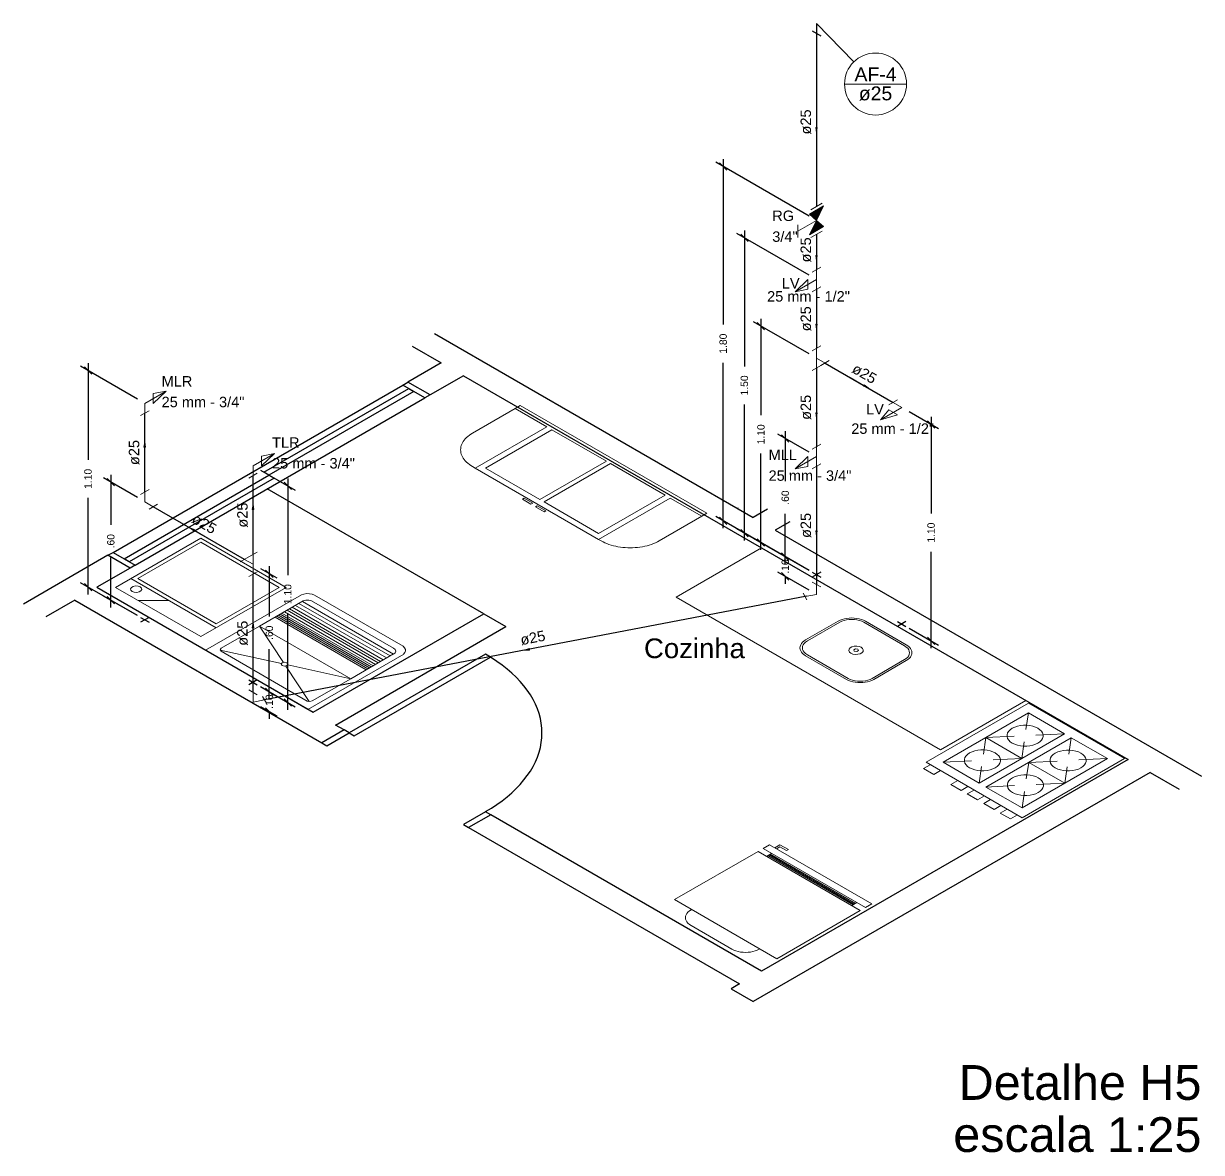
# Model space of a CAD drawing. Header units: inches. Extents: x -21 to 129, y -108 to 34.
# Drawn here: x 43.48 to 49.47, y -60.98 to -55.24 of the extents above; entities that cross this region are included whole.
import ezdxf

# ---------------------------------------------------------------- set-up
doc = ezdxf.new("R2010")
doc.units = ezdxf.units.IN
doc.header["$MEASUREMENT"] = 0
for name, color, linetype, lineweight in [('AF-Colunas', 8, 'Continuous', 30), ('AF-Conexões detalhe', 8, 'Continuous', 20), ('AF-Indicação coluna', 5, 'Continuous', 20), ('AF-Sentido tubo', 8, 'Continuous', 20), ('AF-Textos coluna', 7, 'Continuous', 20), ('AF-Textos conexão', 7, 'Continuous', 20), ('AF-Textos tubo', 7, 'Continuous', 20), ('AF-Tubos detalhe', 170, 'Continuous', 30), ('DI-Títulos', 3, 'Continuous', 30), ('Simbolos', 8, 'Continuous', 20), ('xcota', 1, 'Continuous', 30), ('xEIXO', 3, 'Continuous', 30), ('XJANELAS E PORTAS', 4, 'Continuous', 30), ('xMOVEIS', 253, 'Continuous', 20), ('XPAREDE', 7, 'Continuous', 30), ('xPISO', 4, 'Continuous', 30), ('xTEXTO', 7, 'Continuous', 20)]:
    doc.layers.add(name, color=color, linetype=linetype, lineweight=lineweight)
doc.styles.add('Arial', font='arial.ttf')
doc.dimstyles.new('cota-25', dxfattribs={"dimtxt": 0.0375, "dimasz": 0.0375, "dimexe": 0.0375, "dimexo": 0.0375, "dimgap": 0.05, "dimtad": 0, "dimzin": 4, "dimdsep": 46, "dimtxsty": 'Arial', "dimblk": 'OBLIQUE', "dimcen": 0.0375, "dimdle": 0.0375, "dimclrd": 256, "dimclrt": 4, "dimadec": 0, "dimazin": 1, "dimtfac": 1, "dimtix": 1, "dimtofl": 0, "dimtmove": 0, "dimatfit": 3, "dimfxl": 0, "dimtolj": 1, "dimtzin": 0, "dimlwd": -1, "dimarcsym": 0})

# ---------------------------------------------------------------- blocks, each defined once
blk = doc.blocks.new('_Closed')
at = {"color": 0, "linetype": 'ByBlock', "lineweight": -2}
for p, q in [((-1, 0.166667), (0, 0)), ((-1, 0.166667), (-1, -0.166667)), ((0, 0), (-1, -0.166667)), ((0, 0), (-1, 0))]:
    blk.add_line(p, q, dxfattribs=at)
blk = doc.blocks.new('_Oblique')
at = {"color": 0, "linetype": 'ByBlock', "lineweight": -2}
blk.add_line((-0.5, -0.5), (0.5, 0.5), dxfattribs=at)
blk = doc.blocks.new('*D25')
at = {"layer": 'Defpoints', "color": 0, "transparency": 16777216}
for p in [(43.9264, -57.5745), (44.0987, -57.6739), (44.0988, -58.2739)]:
    blk.add_point(p, dxfattribs=at)
at = {"layer": 'xcota', "color": 0, "lineweight": -2, "transparency": 16777216}
for p, q in [((44.0612, -57.6523), (43.8889, -57.5528)), ((44.0613, -58.2523), (43.8889, -58.1528))]:
    blk.add_line(p, q, dxfattribs=at)
at = {"layer": 'xcota', "transparency": 16777216}
for p, q in [((43.9264, -57.537), (43.9264, -57.7916)), ((43.9264, -58.2119), (43.9264, -57.9572))]:
    blk.add_line(p, q, dxfattribs=at)
at = {"layer": 'xcota', "transparency": 16777216, "xscale": 0.0375, "yscale": 0.0375, "zscale": 0.0375}
for p, rotation in [((43.9264, -57.5745), 90), ((43.9264, -58.1744), 270)]:
    blk.add_blockref('_Oblique', p, dxfattribs=dict(at, rotation=rotation))
at = {"layer": 'xcota', "color": 4, "transparency": 16777216, "insert": (43.9264, -57.8744), "char_height": 0.0375, "attachment_point": 5, "rotation": 90, "style": 'Arial'}
blk.add_mtext('\\A1;.60', dxfattribs=at)
blk = doc.blocks.new('*D26')
at = {"layer": 'Defpoints', "color": 0, "transparency": 16777216}
for p in [(43.8106, -57.0076), (44.0987, -57.1739), (44.0988, -58.2739)]:
    blk.add_point(p, dxfattribs=at)
at = {"layer": 'xcota', "transparency": 16777216}
for p, q in [((43.8106, -56.9701), (43.8106, -57.4607)), ((43.8106, -58.145), (43.8106, -57.6544))]:
    blk.add_line(p, q, dxfattribs=at)
at = {"layer": 'xcota', "color": 0, "lineweight": -2, "transparency": 16777216}
for p, q in [((44.0612, -57.1523), (43.7731, -56.9859)), ((44.0613, -58.2523), (43.7731, -58.0859))]:
    blk.add_line(p, q, dxfattribs=at)
at = {"layer": 'xcota', "transparency": 16777216, "xscale": 0.0375, "yscale": 0.0375, "zscale": 0.0375}
for p, rotation in [((43.8106, -57.0076), 90), ((43.8106, -58.1075), 270)]:
    blk.add_blockref('_Oblique', p, dxfattribs=dict(at, rotation=rotation))
at = {"layer": 'xcota', "color": 4, "transparency": 16777216, "insert": (43.8106, -57.5575), "char_height": 0.0375, "attachment_point": 5, "rotation": 90, "style": 'Arial'}
blk.add_mtext('\\A1;1.10', dxfattribs=at)
blk = doc.blocks.new('*D27')
at = {"layer": 'Defpoints', "color": 0, "transparency": 16777216}
for p in [(44.6491, -58.5917), (44.6491, -58.6917), (44.7317, -58.7394)]:
    blk.add_point(p, dxfattribs=at)
at = {"layer": 'xcota', "color": 0, "lineweight": -2, "transparency": 16777216}
for p, q in [((44.6866, -58.6133), (44.7692, -58.661)), ((44.6866, -58.7133), (44.7692, -58.761))]:
    blk.add_line(p, q, dxfattribs=at)
at = {"layer": 'xcota', "transparency": 16777216}
for p, q in [((44.7317, -58.6394), (44.7317, -58.6019)), ((44.7317, -58.7394), (44.7317, -58.7769))]:
    blk.add_line(p, q, dxfattribs=at)
at = {"layer": 'xcota', "transparency": 16777216, "xscale": 0.0375, "yscale": 0.0375, "zscale": 0.0375}
for p, rotation in [((44.7317, -58.6394), 270), ((44.7317, -58.7394), 90)]:
    blk.add_blockref('_Oblique', p, dxfattribs=dict(at, rotation=rotation))
at = {"layer": 'xcota', "color": 4, "transparency": 16777216, "insert": (44.7317, -58.6894), "char_height": 0.0375, "attachment_point": 5, "rotation": 90, "style": 'Arial'}
blk.add_mtext('\\A1;.10', dxfattribs=at)
blk = doc.blocks.new('*D28')
at = {"layer": 'Defpoints', "color": 0, "transparency": 16777216}
for p in [(44.6491, -57.9917), (44.7317, -58.0394), (44.6491, -58.5917)]:
    blk.add_point(p, dxfattribs=at)
at = {"layer": 'xcota', "color": 0, "lineweight": -2, "transparency": 16777216}
for p, q in [((44.6866, -58.0133), (44.7692, -58.0611)), ((44.6866, -58.6133), (44.7692, -58.6611))]:
    blk.add_line(p, q, dxfattribs=at)
at = {"layer": 'xcota', "transparency": 16777216}
for p, q in [((44.7317, -58.0019), (44.7317, -58.2566)), ((44.7317, -58.6769), (44.7317, -58.4222))]:
    blk.add_line(p, q, dxfattribs=at)
at = {"layer": 'xcota', "transparency": 16777216, "xscale": 0.0375, "yscale": 0.0375, "zscale": 0.0375}
for p, rotation in [((44.7317, -58.0394), 90), ((44.7317, -58.6394), 270)]:
    blk.add_blockref('_Oblique', p, dxfattribs=dict(at, rotation=rotation))
at = {"layer": 'xcota', "color": 4, "transparency": 16777216, "insert": (44.7317, -58.3394), "char_height": 0.0375, "attachment_point": 5, "rotation": 90, "style": 'Arial'}
blk.add_mtext('\\A1;.60', dxfattribs=at)
blk = doc.blocks.new('*D29')
at = {"layer": 'Defpoints', "color": 0, "transparency": 16777216}
for p in [(44.6491, -57.4917), (44.8254, -57.5935), (44.6491, -58.5917)]:
    blk.add_point(p, dxfattribs=at)
at = {"layer": 'xcota', "color": 0, "lineweight": -2, "transparency": 16777216}
for p, q in [((44.6866, -57.5133), (44.8629, -57.6151)), ((44.6866, -58.6133), (44.8629, -58.7152))]:
    blk.add_line(p, q, dxfattribs=at)
at = {"layer": 'xcota', "transparency": 16777216}
for p, q in [((44.8254, -57.556), (44.8254, -58.0466)), ((44.8254, -58.731), (44.8254, -58.2404))]:
    blk.add_line(p, q, dxfattribs=at)
at = {"layer": 'xcota', "transparency": 16777216, "xscale": 0.0375, "yscale": 0.0375, "zscale": 0.0375}
for p, rotation in [((44.8254, -57.5935), 90), ((44.8254, -58.6935), 270)]:
    blk.add_blockref('_Oblique', p, dxfattribs=dict(at, rotation=rotation))
at = {"layer": 'xcota', "color": 4, "transparency": 16777216, "insert": (44.8254, -58.1435), "char_height": 0.0375, "attachment_point": 5, "rotation": 90, "style": 'Arial'}
blk.add_mtext('\\A1;1.10', dxfattribs=at)
blk = doc.blocks.new('*D30')
at = {"layer": 'Defpoints', "color": 0, "transparency": 16777216}
for p in [(47.9448, -57.1944), (48.0942, -57.2807), (47.9448, -58.2944)]:
    blk.add_point(p, dxfattribs=at)
at = {"layer": 'xcota', "color": 0, "lineweight": -2, "transparency": 16777216}
for p, q in [((47.9823, -57.2161), (48.1317, -57.3023)), ((47.9823, -58.3161), (48.1317, -58.4023))]:
    blk.add_line(p, q, dxfattribs=at)
at = {"layer": 'xcota', "transparency": 16777216}
for p, q in [((48.0942, -57.2432), (48.0942, -57.7338)), ((48.0942, -58.4182), (48.0942, -57.9275))]:
    blk.add_line(p, q, dxfattribs=at)
at = {"layer": 'xcota', "transparency": 16777216, "xscale": 0.0375, "yscale": 0.0375, "zscale": 0.0375}
for p, rotation in [((48.0942, -57.2807), 90), ((48.0942, -58.3807), 270)]:
    blk.add_blockref('_Oblique', p, dxfattribs=dict(at, rotation=rotation))
at = {"layer": 'xcota', "color": 4, "transparency": 16777216, "insert": (48.0942, -57.8307), "char_height": 0.0375, "attachment_point": 5, "rotation": 90, "style": 'Arial'}
blk.add_mtext('\\A1;1.10', dxfattribs=at)
blk = doc.blocks.new('*D31')
at = {"layer": 'Defpoints', "color": 0, "transparency": 16777216}
for p in [(47.3531, -57.9528), (47.5118, -58.0444), (47.5118, -58.1444)]:
    blk.add_point(p, dxfattribs=at)
at = {"layer": 'xcota', "color": 0, "lineweight": -2, "transparency": 16777216}
for p, q in [((47.4743, -58.0228), (47.3156, -57.9312)), ((47.4743, -58.1228), (47.3156, -58.0312))]:
    blk.add_line(p, q, dxfattribs=at)
at = {"layer": 'xcota', "transparency": 16777216}
for p, q in [((47.3531, -57.9528), (47.3531, -57.9153)), ((47.3531, -58.0528), (47.3531, -58.0903))]:
    blk.add_line(p, q, dxfattribs=at)
at = {"layer": 'xcota', "transparency": 16777216, "xscale": 0.0375, "yscale": 0.0375, "zscale": 0.0375}
for p, rotation in [((47.3531, -57.9528), 270), ((47.3531, -58.0528), 90)]:
    blk.add_blockref('_Oblique', p, dxfattribs=dict(at, rotation=rotation))
at = {"layer": 'xcota', "color": 4, "transparency": 16777216, "insert": (47.3531, -58.0028), "char_height": 0.0375, "attachment_point": 5, "rotation": 90, "style": 'Arial'}
blk.add_mtext('\\A1;.10', dxfattribs=at)
blk = doc.blocks.new('*D32')
at = {"layer": 'Defpoints', "color": 0, "transparency": 16777216}
for p in [(47.3531, -57.3528), (47.5118, -57.4444), (47.5118, -58.0444)]:
    blk.add_point(p, dxfattribs=at)
at = {"layer": 'xcota', "color": 0, "lineweight": -2, "transparency": 16777216}
for p, q in [((47.4743, -57.4228), (47.3156, -57.3312)), ((47.4743, -58.0228), (47.3156, -57.9312))]:
    blk.add_line(p, q, dxfattribs=at)
at = {"layer": 'xcota', "transparency": 16777216}
for p, q in [((47.3531, -57.3153), (47.3531, -57.57)), ((47.3531, -57.9903), (47.3531, -57.7356))]:
    blk.add_line(p, q, dxfattribs=at)
at = {"layer": 'xcota', "transparency": 16777216, "xscale": 0.0375, "yscale": 0.0375, "zscale": 0.0375}
for p, rotation in [((47.3531, -57.3528), 90), ((47.3531, -57.9528), 270)]:
    blk.add_blockref('_Oblique', p, dxfattribs=dict(at, rotation=rotation))
at = {"layer": 'xcota', "color": 4, "transparency": 16777216, "insert": (47.3531, -57.6528), "char_height": 0.0375, "attachment_point": 5, "rotation": 90, "style": 'Arial'}
blk.add_mtext('\\A1;.60', dxfattribs=at)
blk = doc.blocks.new('*D33')
at = {"layer": 'Defpoints', "color": 0, "transparency": 16777216}
for p in [(47.2296, -56.7815), (47.5118, -56.9444), (47.5118, -58.0444)]:
    blk.add_point(p, dxfattribs=at)
at = {"layer": 'xcota', "color": 0, "lineweight": -2, "transparency": 16777216}
for p, q in [((47.4743, -56.9228), (47.1921, -56.7599)), ((47.4743, -58.0228), (47.1921, -57.8599))]:
    blk.add_line(p, q, dxfattribs=at)
at = {"layer": 'xcota', "transparency": 16777216}
for p, q in [((47.2296, -56.744), (47.2296, -57.2347)), ((47.2296, -57.919), (47.2296, -57.4284))]:
    blk.add_line(p, q, dxfattribs=at)
at = {"layer": 'xcota', "transparency": 16777216, "xscale": 0.0375, "yscale": 0.0375, "zscale": 0.0375}
for p, rotation in [((47.2296, -56.7815), 90), ((47.2296, -57.8815), 270)]:
    blk.add_blockref('_Oblique', p, dxfattribs=dict(at, rotation=rotation))
at = {"layer": 'xcota', "color": 4, "transparency": 16777216, "insert": (47.2296, -57.3315), "char_height": 0.0375, "attachment_point": 5, "rotation": 90, "style": 'Arial'}
blk.add_mtext('\\A1;1.10', dxfattribs=at)
blk = doc.blocks.new('*D34')
at = {"layer": 'Defpoints', "color": 0, "transparency": 16777216}
for p in [(47.1454, -56.3329), (47.5118, -56.5444), (47.5118, -58.0444)]:
    blk.add_point(p, dxfattribs=at)
at = {"layer": 'xcota', "color": 0, "lineweight": -2, "transparency": 16777216}
for p, q in [((47.4743, -56.5228), (47.1079, -56.3112)), ((47.4743, -58.0228), (47.1079, -57.8112))]:
    blk.add_line(p, q, dxfattribs=at)
at = {"layer": 'xcota', "transparency": 16777216}
for p, q in [((47.1454, -56.2954), (47.1454, -56.986)), ((47.1454, -57.8704), (47.1454, -57.1797))]:
    blk.add_line(p, q, dxfattribs=at)
at = {"layer": 'xcota', "transparency": 16777216, "xscale": 0.0375, "yscale": 0.0375, "zscale": 0.0375}
for p, rotation in [((47.1454, -56.3329), 90), ((47.1454, -57.8329), 270)]:
    blk.add_blockref('_Oblique', p, dxfattribs=dict(at, rotation=rotation))
at = {"layer": 'xcota', "color": 4, "transparency": 16777216, "insert": (47.1454, -57.0829), "char_height": 0.0375, "attachment_point": 5, "rotation": 90, "style": 'Arial'}
blk.add_mtext('\\A1;1.50', dxfattribs=at)
blk = doc.blocks.new('*D35')
at = {"layer": 'Defpoints', "color": 0, "transparency": 16777216}
for p in [(47.0379, -55.9705), (47.5121, -56.2443), (47.5118, -58.0444)]:
    blk.add_point(p, dxfattribs=at)
at = {"layer": 'xcota', "color": 0, "lineweight": -2, "transparency": 16777216}
for p, q in [((47.4746, -56.2227), (47.0004, -55.9489)), ((47.4743, -58.0228), (47.0004, -57.7492))]:
    blk.add_line(p, q, dxfattribs=at)
at = {"layer": 'xcota', "transparency": 16777216}
for p, q in [((47.0379, -55.933), (47.0379, -56.7738)), ((47.0379, -57.8083), (47.0379, -56.9675))]:
    blk.add_line(p, q, dxfattribs=at)
at = {"layer": 'xcota', "transparency": 16777216, "xscale": 0.0375, "yscale": 0.0375, "zscale": 0.0375}
for p, rotation in [((47.0379, -55.9705), 90), ((47.0379, -57.7708), 270)]:
    blk.add_blockref('_Oblique', p, dxfattribs=dict(at, rotation=rotation))
at = {"layer": 'xcota', "color": 4, "transparency": 16777216, "insert": (47.0379, -56.8707), "char_height": 0.0375, "attachment_point": 5, "rotation": 90, "style": 'Arial'}
blk.add_mtext('\\A1;1.80', dxfattribs=at)

msp = doc.modelspace()

# ---------------------------------------------------------------- hatches: boundary and pattern name
at = {"layer": 'Simbolos', "linetype": 'Continuous'}
for points in [[(47.4755, -56.2129), (47.5482, -56.1709), (47.5121, -56.2443)], [(47.5121, -56.2443), (47.4755, -56.3179), (47.5482, -56.2759)]]:
    msp.add_hatch(color=256, dxfattribs=at).paths.add_polyline_path(points)

# ---------------------------------------------------------------- linework, layer by layer
at = {"layer": 'AF-Colunas', "linetype": 'Continuous'}
for p, q in [((47.4902, -55.2819), (47.5335, -55.3069)), ((47.5118, -55.2444), (47.5118, -55.2944))]:
    msp.add_line(p, q, dxfattribs=at)
at = {"layer": 'AF-Conexões detalhe', "linetype": 'Continuous'}
for p, q in [((47.4902, -56.5069), (47.5335, -56.4819)), ((47.5118, -56.5444), (47.5118, -56.4944)), ((47.5118, -56.5444), (47.4036, -56.6069)), ((47.4685, -56.5444), (47.4036, -56.6069)), ((47.4685, -56.5444), (47.4685, -56.5944)), ((47.5118, -56.5444), (47.5118, -56.5944)), ((47.4685, -56.5944), (47.4036, -56.6069)), ((47.4902, -56.6069), (47.5335, -56.5819)), ((47.4902, -56.9069), (47.5335, -56.8819)), ((47.5118, -56.9444), (47.5118, -56.8944)), ((47.5118, -56.9444), (47.5118, -56.9944)), ((47.5118, -56.9444), (47.5552, -56.9694)), ((47.5768, -56.9569), (47.5335, -56.9819)), ((47.4902, -57.0069), (47.5335, -56.9819)), ((44.0987, -57.1739), (44.207, -57.1114)), ((44.142, -57.1239), (44.207, -57.1114)), ((44.142, -57.1739), (44.207, -57.1114)), ((44.142, -57.1239), (44.142, -57.1739)), ((44.0771, -57.2364), (44.1204, -57.2114)), ((44.0987, -57.1739), (44.0987, -57.2239)), ((47.9448, -57.1944), (47.8366, -57.2569)), ((47.8799, -57.2069), (47.8366, -57.2569)), ((47.9232, -57.1569), (47.8799, -57.1819)), ((47.8799, -57.2069), (47.9232, -57.2319)), ((47.9448, -57.1944), (47.9015, -57.1694)), ((47.9232, -57.2319), (47.8366, -57.2569)), ((47.4902, -57.4069), (47.5335, -57.3819)), ((44.6491, -57.4917), (44.7573, -57.4292)), ((44.6924, -57.4417), (44.7573, -57.4292)), ((44.6924, -57.4917), (44.7573, -57.4292)), ((44.6924, -57.4417), (44.6924, -57.4917)), ((47.5118, -57.4444), (47.4036, -57.5069)), ((47.4685, -57.4444), (47.4036, -57.5069)), ((47.4685, -57.4444), (47.4685, -57.4944)), ((47.5118, -57.4444), (47.5118, -57.3944)), ((47.5118, -57.4444), (47.5118, -57.4944)), ((44.6491, -57.4917), (44.6491, -57.5417)), ((47.4685, -57.4944), (47.4036, -57.5069)), ((47.4902, -57.5069), (47.5335, -57.4819)), ((44.6274, -57.5542), (44.6707, -57.5292)), ((44.0771, -57.6364), (44.1204, -57.6114)), ((44.0987, -57.6739), (44.0987, -57.6239)), ((44.0987, -57.6739), (44.142, -57.6989)), ((44.1637, -57.6864), (44.1204, -57.7114)), ((44.6274, -57.9542), (44.6707, -57.9292)), ((44.6274, -57.9542), (44.5841, -57.9792)), ((44.6491, -57.9917), (44.6058, -57.9667)), ((44.6491, -57.9917), (44.6491, -57.9417)), ((44.6491, -57.9917), (44.6491, -58.0417)), ((44.6274, -58.0542), (44.6707, -58.0292)), ((47.4902, -58.0819), (47.5335, -58.1069)), ((47.5118, -58.1444), (47.5118, -58.0944)), ((47.4633, -58.1723), (47.4441, -58.1388)), ((47.5118, -58.1444), (47.4537, -58.1555)), ((44.6274, -58.6292), (44.6707, -58.6542)), ((44.6491, -58.6917), (44.6491, -58.6417)), ((44.6491, -58.6917), (44.7072, -58.6806)), ((44.6976, -58.6638), (44.7169, -58.6974))]:
    msp.add_line(p, q, dxfattribs=at)
at = {"layer": 'AF-Indicação coluna'}
for p, q in [((47.5118, -55.2444), (47.7018, -55.4389)), ((47.6543, -55.5516), (47.9693, -55.5516))]:
    msp.add_line(p, q, dxfattribs=at)
msp.add_circle((47.8118, -55.5516), 0.1575, dxfattribs=at)
at = {"layer": 'AF-Sentido tubo'}
for points in [[(47.5118, -55.7724), (47.5118, -55.6915)], [(47.5118, -56.4224), (47.5118, -56.3415)], [(47.5118, -56.7724), (47.5118, -56.6915)], [(47.7525, -57.0834), (47.6825, -57.043)], [(47.5118, -57.2224), (47.5118, -57.1415)], [(44.0987, -57.396), (44.0987, -57.4769)], [(44.6491, -57.7137), (44.6491, -57.7946)], [(47.5118, -57.8224), (47.5118, -57.7415)], [(44.3497, -57.8188), (44.4198, -57.8593)], [(44.6491, -58.3137), (44.6491, -58.3946)], [(46.053, -58.4233), (46.1325, -58.4081)]]:
    msp.add_lwpolyline(points, dxfattribs=at)
at = {"layer": 'AF-Tubos detalhe'}
for p, q in [((47.5118, -55.2944), (47.5119, -56.1737)), ((47.5119, -56.3152), (47.5118, -56.4944)), ((47.5118, -56.5944), (47.5118, -56.8944)), ((47.5552, -56.9694), (47.9015, -57.1694)), ((47.5118, -56.9944), (47.5118, -57.3944)), ((44.0987, -57.6239), (44.0987, -57.2239)), ((47.5118, -57.4944), (47.5118, -58.0944)), ((44.6491, -57.9417), (44.6491, -57.5417)), ((44.6058, -57.9667), (44.142, -57.6989)), ((44.6491, -58.6417), (44.6491, -58.0417)), ((47.4627, -58.1538), (44.6982, -58.6823))]:
    msp.add_line(p, q, dxfattribs=at)
at = {"layer": 'Simbolos'}
for p, q in [((47.4755, -56.2129), (47.5482, -56.1709)), ((47.4826, -56.1906), (47.5409, -56.1569)), ((47.5482, -56.1709), (47.5118, -56.2444)), ((47.5117, -56.2443), (47.4167, -56.2992)), ((47.4755, -56.2129), (47.5121, -56.2443)), ((47.4755, -56.3179), (47.5121, -56.2443)), ((47.5482, -56.2759), (47.5121, -56.2443)), ((47.4167, -56.2677), (47.4167, -56.3307)), ((47.4755, -56.3179), (47.5482, -56.2759)), ((47.4826, -56.3321), (47.5409, -56.2984))]:
    msp.add_line(p, q, dxfattribs=at)
at = {"layer": 'xEIXO'}
for p, q in [((47.5335, -58.0319), (47.4902, -58.0569)), ((47.4902, -58.0319), (47.5335, -58.0569)), ((44.1205, -58.2614), (44.0772, -58.2864)), ((44.0772, -58.2614), (44.1205, -58.2864)), ((47.9665, -58.2819), (47.9232, -58.3069)), ((47.9232, -58.2819), (47.9665, -58.3069)), ((44.6707, -58.5792), (44.6275, -58.6042)), ((44.6275, -58.5792), (44.6707, -58.6042))]:
    msp.add_line(p, q, dxfattribs=at)
at = {"layer": 'XJANELAS E PORTAS'}
for p, q in [((43.9377, -57.9309), (45.41, -57.0809)), ((44.0502, -57.9959), (45.5225, -57.1459))]:
    msp.add_line(p, q, dxfattribs=at)
for points in [[(45.5485, -57.1309), (45.5225, -57.1459), (45.41, -57.0809), (45.436, -57.0659)], [(43.9117, -57.9459), (43.9377, -57.9309), (44.0502, -57.9959), (44.0242, -58.0109)], [(45.83, -59.2484), (45.8597, -59.2307), (45.8877, -59.2122), (45.9145, -59.1929), (45.9397, -59.1729), (45.9637, -59.1524), (45.9857, -59.1314), (46.0062, -59.1097), (46.0252, -59.0874), (46.0425, -59.0649), (46.058, -59.0419), (46.0717, -59.0187), (46.0837, -58.9949), (46.0937, -58.9709), (46.1022, -58.9467), (46.1087, -58.9222), (46.1132, -58.8977), (46.1162, -58.8732), (46.117, -58.8484), (46.1162, -58.8237), (46.1132, -58.7992), (46.1087, -58.7747), (46.1022, -58.7502), (46.0937, -58.7259), (46.0837, -58.7019), (46.0717, -58.6782), (46.058, -58.6549), (46.0425, -58.6319), (46.0252, -58.6094), (46.0062, -58.5872), (45.9857, -58.5654), (45.9637, -58.5444), (45.9397, -58.5239), (45.9145, -58.5039), (45.8877, -58.4847), (45.8597, -58.4662), (45.83, -58.4484)], [(44.9985, -58.8984), (45.0245, -58.9134), (45.1372, -58.8484), (45.1112, -58.8334)], [(45.8565, -59.2637), (45.8305, -59.2487), (45.7177, -59.3137), (45.7437, -59.3287)]]:
    msp.add_lwpolyline(points, dxfattribs=at)
for points in [[(44.7042, -57.5234), (45.4402, -57.0984), (45.4662, -57.1134), (44.73, -57.5384), (44.7042, -57.5234), (44.7042, -57.5234)], [(43.994, -57.9634), (44.73, -57.5384), (44.756, -57.5534), (44.02, -57.9784), (43.994, -57.9634), (43.994, -57.9634)], [(45.1372, -58.8484), (45.1632, -58.8634), (45.856, -58.4634), (45.83, -58.4484), (45.1372, -58.8484), (45.1372, -58.8484)]]:
    msp.add_lwpolyline(points, close=True, dxfattribs=at)
at = {"layer": 'xMOVEIS'}
for p, q in [((45.981, -57.2002), (45.7645, -57.3252)), ((46.007, -57.1852), (45.981, -57.2002)), ((45.981, -57.2002), (46.1412, -57.2927)), ((46.007, -57.1852), (46.955, -57.7324)), ((45.7775, -57.5027), (46.1412, -57.2927)), ((45.8295, -57.5027), (46.1672, -57.3077)), ((46.4445, -57.4677), (46.1672, -57.3077)), ((45.7775, -57.5027), (45.7645, -57.4952)), ((46.405, -57.8649), (45.7775, -57.5027)), ((45.8295, -57.5027), (46.1067, -57.6627)), ((46.1067, -57.6627), (46.4445, -57.4677)), ((46.128, -57.6749), (46.4657, -57.4799)), ((46.7427, -57.6399), (46.4657, -57.4799)), ((46.128, -57.6749), (46.405, -57.8349)), ((46.405, -57.8349), (46.7427, -57.6399)), ((46.405, -57.8649), (46.7687, -57.6549)), ((46.929, -57.7474), (46.7687, -57.6549)), ((46.929, -57.7474), (46.7125, -57.8724)), ((46.929, -57.7474), (46.955, -57.7324)), ((43.9507, -58.1089), (44.3837, -57.8589)), ((44.8172, -58.1092), (44.3837, -57.8589)), ((46.405, -57.8649), (46.418, -57.8724)), ((44.0637, -58.0642), (44.3842, -57.8792)), ((44.7825, -58.1092), (44.3842, -57.8792)), ((46.7995, -58.1582), (47.2325, -57.9082)), ((44.3842, -58.3592), (43.9507, -58.1089)), ((44.3842, -58.3592), (44.8172, -58.1092)), ((44.462, -58.2942), (44.7825, -58.1092)), ((44.4075, -58.4287), (44.895, -58.1472)), ((44.9617, -58.1487), (45.4117, -58.4084)), ((48.1427, -58.9337), (46.7995, -58.1582)), ((44.0655, -58.1752), (44.2212, -58.1752)), ((44.8215, -58.2252), (45.2842, -58.4924)), ((44.8345, -58.2177), (45.2972, -58.4849)), ((44.8475, -58.2102), (45.3102, -58.4774)), ((44.8647, -58.2002), (45.3277, -58.4674)), ((44.882, -58.1902), (45.345, -58.4574)), ((44.8995, -58.1802), (45.3622, -58.4474)), ((44.7607, -58.2602), (45.2237, -58.5274)), ((44.7695, -58.2552), (45.2325, -58.5224)), ((44.7782, -58.2502), (45.241, -58.5174)), ((44.7867, -58.2452), (45.2497, -58.5124)), ((44.7955, -58.2402), (45.2585, -58.5074)), ((44.8085, -58.2327), (45.2715, -58.4999)), ((47.6217, -58.2809), (47.4567, -58.3762)), ((47.6305, -58.2859), (47.4655, -58.3812)), ((47.9595, -58.4059), (47.7517, -58.2859)), ((47.9682, -58.4009), (47.7602, -58.2809)), ((44.8032, -58.4902), (44.682, -58.3057)), ((44.9275, -58.7289), (44.4075, -58.4287)), ((44.4827, -58.4277), (44.7932, -58.4959)), ((45.4147, -58.4477), (44.9275, -58.7289)), ((47.4567, -58.4562), (47.6647, -58.5762)), ((47.4655, -58.4512), (47.6732, -58.5712)), ((44.9337, -58.6879), (44.8155, -58.5087)), ((44.8255, -58.5029), (45.145, -58.5729)), ((47.7945, -58.5712), (47.9595, -58.4759)), ((47.8032, -58.5762), (47.9682, -58.4809)), ((48.5882, -58.6969), (48.0682, -58.9972)), ((48.5757, -58.6837), (48.1427, -58.9337)), ((49.0767, -58.9789), (48.5882, -58.6969)), ((48.5882, -58.7469), (48.1547, -58.9972)), ((48.5762, -58.8309), (48.5882, -58.7469)), ((48.7717, -58.8529), (48.5882, -58.7469)), ((48.3385, -59.1032), (48.7717, -58.8529)), ((48.3717, -58.8719), (48.3597, -58.9559)), ((48.5167, -58.8652), (48.3717, -58.8719)), ((48.5552, -58.9779), (48.3717, -58.8719)), ((48.373, -59.1232), (48.8065, -58.8729)), ((48.7717, -58.8529), (48.6262, -58.8599)), ((48.7945, -58.9569), (48.8065, -58.8729)), ((48.99, -58.9789), (48.8065, -58.8729)), ((48.5552, -58.9779), (48.567, -58.8942)), ((48.0682, -58.9972), (48.5567, -59.2792)), ((48.1547, -58.9972), (48.3002, -58.9902)), ((48.1547, -58.9972), (48.3385, -59.1032)), ((48.4097, -58.9849), (48.5552, -58.9779)), ((48.99, -58.9789), (48.5567, -59.2292)), ((49.0767, -58.9789), (48.5567, -59.2792)), ((48.59, -58.9979), (48.5777, -59.0819)), ((48.735, -58.9912), (48.59, -58.9979)), ((48.7735, -59.1039), (48.59, -58.9979)), ((48.99, -58.9789), (48.8445, -58.9859)), ((48.0897, -59.0097), (48.0552, -59.0297)), ((48.0552, -59.0297), (48.1072, -59.0597)), ((48.1417, -59.0397), (48.1072, -59.0597)), ((48.3505, -59.0192), (48.3385, -59.1032)), ((48.7735, -59.1039), (48.7852, -59.0202)), ((48.2292, -59.0902), (48.1947, -59.1102)), ((48.1947, -59.1102), (48.2465, -59.1402)), ((48.2812, -59.1202), (48.2465, -59.1402)), ((48.373, -59.1232), (48.5185, -59.1162)), ((48.373, -59.1232), (48.5567, -59.2292)), ((48.628, -59.1109), (48.7735, -59.1039)), ((48.3127, -59.1384), (48.2782, -59.1584)), ((48.2782, -59.1584), (48.3302, -59.1884)), ((48.3647, -59.1684), (48.3302, -59.1884)), ((48.3967, -59.1869), (48.3622, -59.2069)), ((48.5687, -59.1452), (48.5567, -59.2292)), ((48.3622, -59.2069), (48.4142, -59.2369)), ((48.4487, -59.2169), (48.4142, -59.2369)), ((48.4805, -59.2352), (48.4457, -59.2552)), ((48.4457, -59.2552), (48.4977, -59.2852)), ((48.5325, -59.2652), (48.4977, -59.2852)), ((47.2407, -59.4354), (47.2737, -59.4164)), ((47.2737, -59.4164), (47.7932, -59.7164)), ((47.2995, -59.4314), (47.3255, -59.4164)), ((47.3255, -59.4264), (47.3082, -59.4364)), ((47.3255, -59.4164), (47.369, -59.4414)), ((47.3602, -59.4464), (47.3255, -59.4264)), ((46.7905, -59.6954), (47.2147, -59.4504)), ((47.2147, -59.4504), (47.7342, -59.7504)), ((47.2407, -59.4354), (47.7602, -59.7354)), ((47.258, -59.4754), (47.284, -59.4604)), ((47.265, -59.4714), (47.698, -59.7214)), ((47.271, -59.4679), (47.704, -59.7179)), ((47.277, -59.4644), (47.71, -59.7144)), ((47.369, -59.4414), (47.3602, -59.4464)), ((47.31, -59.9954), (46.7905, -59.6954)), ((47.717, -59.7104), (47.691, -59.7254)), ((47.7932, -59.7164), (47.7602, -59.7354)), ((46.8745, -59.7469), (46.877, -59.7454)), ((47.7342, -59.7504), (47.31, -59.9954)), ((47.0822, -59.9469), (46.8745, -59.8269)), ((47.2235, -59.9454), (47.2207, -59.9469))]:
    msp.add_line(p, q, dxfattribs=at)
for points in [[(45.7645, -57.3252), (45.756, -57.3304), (45.748, -57.3359), (45.7405, -57.3419), (45.7335, -57.3479), (45.7275, -57.3544), (45.722, -57.3609), (45.717, -57.3674), (45.713, -57.3744), (45.7095, -57.3814), (45.707, -57.3884), (45.705, -57.3957), (45.704, -57.4029), (45.7035, -57.4102), (45.704, -57.4174), (45.705, -57.4247), (45.707, -57.4319), (45.7095, -57.4389), (45.713, -57.4459), (45.717, -57.4529), (45.722, -57.4594), (45.7275, -57.4659), (45.7335, -57.4724), (45.7405, -57.4784), (45.748, -57.4844), (45.756, -57.4899), (45.7645, -57.4952)], [(47.106, -57.7052), (47.1102, -57.7062), (47.1145, -57.7054)], [(46.418, -57.8724), (46.4272, -57.8774), (46.4367, -57.8822), (46.447, -57.8864), (46.4575, -57.8904), (46.4685, -57.8939), (46.4797, -57.8972), (46.4915, -57.8999), (46.5032, -57.9022), (46.5155, -57.9042), (46.5277, -57.9057), (46.5402, -57.9067), (46.5527, -57.9074), (46.5652, -57.9077), (46.5777, -57.9074), (46.5902, -57.9067), (46.6027, -57.9057), (46.615, -57.9042), (46.6272, -57.9022), (46.639, -57.8999), (46.6507, -57.8972), (46.662, -57.8939), (46.673, -57.8904), (46.6835, -57.8864), (46.6937, -57.8822), (46.7032, -57.8774), (46.7125, -57.8724)], [(44.0347, -58.1299), (44.0455, -58.1339), (44.0582, -58.1347), (44.0702, -58.1322), (44.0795, -58.1269), (44.0835, -58.1199), (44.0822, -58.1127), (44.0752, -58.1064), (44.0645, -58.1024), (44.0517, -58.1017), (44.0397, -58.1042), (44.0307, -58.1094), (44.0265, -58.1164), (44.028, -58.1237), (44.0347, -58.1299)], [(44.462, -58.3142), (44.0287, -58.0639)], [(44.462, -58.2942), (44.0637, -58.0642)], [(44.9617, -58.1487), (44.95, -58.1437), (44.9362, -58.1409), (44.9217, -58.1404), (44.9077, -58.1427), (44.8952, -58.1472)], [(45.145, -58.5729), (44.682, -58.3057), (44.9042, -58.1774)], [(44.9455, -58.1767), (44.932, -58.1732), (44.9172, -58.1734), (44.9042, -58.1772)], [(44.9452, -58.1767), (45.3632, -58.4179)], [(47.7602, -58.2809), (47.7507, -58.2759), (47.74, -58.2719), (47.7285, -58.2687), (47.7165, -58.2662), (47.7037, -58.2649), (47.691, -58.2644), (47.6782, -58.2649), (47.6657, -58.2662), (47.6535, -58.2687), (47.642, -58.2719), (47.6315, -58.2759), (47.6217, -58.2809)], [(47.7517, -58.2859), (47.7415, -58.2809), (47.73, -58.2769), (47.7175, -58.2739), (47.7045, -58.2719), (47.691, -58.2714), (47.6777, -58.2719), (47.6645, -58.2739), (47.6522, -58.2769), (47.6407, -58.2809), (47.6305, -58.2859)], [(45.145, -58.5729), (44.6815, -58.3054), (44.4872, -58.4177)], [(45.4142, -58.4474), (45.4205, -58.4399), (45.4235, -58.4319), (45.423, -58.4237), (45.419, -58.4157), (45.412, -58.4084)], [(47.4567, -58.3762), (47.4482, -58.3817), (47.4412, -58.3879), (47.4355, -58.3944), (47.4315, -58.4014), (47.429, -58.4087), (47.428, -58.4162), (47.429, -58.4237), (47.4315, -58.4309), (47.4355, -58.4379), (47.4412, -58.4444), (47.4482, -58.4507), (47.4567, -58.4562)], [(47.4655, -58.3812), (47.4567, -58.3872), (47.4497, -58.3937), (47.4445, -58.4009), (47.4415, -58.4084), (47.4402, -58.4162), (47.4415, -58.4239), (47.4445, -58.4314), (47.4497, -58.4387), (47.4567, -58.4452), (47.4655, -58.4512)], [(47.6867, -58.4434), (47.6972, -58.4477), (47.7095, -58.4497), (47.7222, -58.4489), (47.7337, -58.4459), (47.7427, -58.4407), (47.7482, -58.4339), (47.7492, -58.4267), (47.746, -58.4194), (47.7387, -58.4134), (47.7282, -58.4092), (47.716, -58.4072), (47.7032, -58.4079), (47.6917, -58.4109), (47.6825, -58.4162), (47.6772, -58.4229), (47.676, -58.4302), (47.6795, -58.4374), (47.6867, -58.4434)], [(47.9595, -58.4759), (47.9682, -58.4699), (47.9752, -58.4634), (47.9805, -58.4562), (47.9835, -58.4487), (47.9847, -58.4409), (47.9835, -58.4332), (47.9805, -58.4257), (47.9752, -58.4184), (47.9682, -58.4119), (47.9595, -58.4059)], [(47.9682, -58.4809), (47.9767, -58.4754), (47.9837, -58.4692), (47.9895, -58.4627), (47.9935, -58.4557), (47.996, -58.4484), (47.997, -58.4409), (47.996, -58.4334), (47.9935, -58.4262), (47.9895, -58.4192), (47.9837, -58.4127), (47.9767, -58.4064), (47.9682, -58.4009)], [(44.4872, -58.4179), (44.4825, -58.4257), (44.4865, -58.4334)], [(44.4862, -58.4332), (44.9245, -58.6862)], [(45.3632, -58.4469), (45.145, -58.5729)], [(45.3622, -58.4474), (45.3707, -58.4407), (45.3737, -58.4327), (45.3712, -58.4247), (45.3632, -58.4179)], [(47.704, -58.4334), (47.716, -58.4352), (47.7245, -58.4302), (47.7212, -58.4234), (47.7095, -58.4217), (47.701, -58.4267), (47.704, -58.4334)], [(44.7967, -58.5064), (44.809, -58.5094), (44.821, -58.5064), (44.826, -58.4994), (44.821, -58.4924), (44.809, -58.4894), (44.7967, -58.4924), (44.7917, -58.4994), (44.7967, -58.5064)], [(44.95, -58.6854), (45.145, -58.5729)], [(47.6647, -58.5762), (47.6742, -58.5812), (47.685, -58.5852), (47.6965, -58.5884), (47.7085, -58.5909), (47.7212, -58.5922), (47.734, -58.5927), (47.7467, -58.5922), (47.7592, -58.5909), (47.7715, -58.5884), (47.783, -58.5852), (47.7935, -58.5812), (47.8032, -58.5762)], [(47.6732, -58.5712), (47.6835, -58.5762), (47.695, -58.5802), (47.7075, -58.5832), (47.7205, -58.5852), (47.734, -58.5857), (47.7472, -58.5852), (47.7605, -58.5832), (47.7727, -58.5802), (47.7842, -58.5762), (47.7945, -58.5712)], [(44.9247, -58.6862), (44.9377, -58.6882), (44.9502, -58.6854)], [(48.5067, -58.8999), (48.519, -58.9059), (48.533, -58.9104), (48.548, -58.9137), (48.5637, -58.9152), (48.5797, -58.9152), (48.5955, -58.9137), (48.6107, -58.9104), (48.6245, -58.9059), (48.6367, -58.8999), (48.647, -58.8929), (48.655, -58.8849), (48.6605, -58.8762), (48.6632, -58.8669), (48.6632, -58.8579), (48.6605, -58.8487), (48.655, -58.8399), (48.647, -58.8319), (48.6367, -58.8249), (48.6245, -58.8189), (48.6107, -58.8144), (48.5955, -58.8112), (48.5797, -58.8097), (48.5637, -58.8097), (48.548, -58.8112), (48.533, -58.8144), (48.519, -58.8189), (48.5067, -58.8249), (48.4965, -58.8319), (48.4885, -58.8399), (48.483, -58.8487), (48.4802, -58.8579), (48.4802, -58.8669), (48.483, -58.8762), (48.4885, -58.8849), (48.4965, -58.8929), (48.5067, -58.8999)], [(48.29, -59.0252), (48.3022, -59.0312), (48.316, -59.0357), (48.331, -59.0389), (48.3467, -59.0404), (48.3627, -59.0404), (48.3787, -59.0389), (48.3937, -59.0357), (48.4075, -59.0312), (48.4197, -59.0252), (48.43, -59.0182), (48.4382, -59.0102), (48.4435, -59.0014), (48.4465, -58.9922), (48.4465, -58.9832), (48.4435, -58.9739), (48.4382, -58.9652), (48.43, -58.9572), (48.4197, -58.9502), (48.4075, -58.9442), (48.3937, -58.9397), (48.3787, -58.9364), (48.3627, -58.9349), (48.3467, -58.9349), (48.331, -58.9364), (48.316, -58.9397), (48.3022, -58.9442), (48.29, -58.9502), (48.2795, -58.9572), (48.2715, -58.9652), (48.2662, -58.9739), (48.2632, -58.9832), (48.2632, -58.9922), (48.2662, -59.0014), (48.2715, -59.0102), (48.2795, -59.0182), (48.29, -59.0252)], [(48.725, -59.0259), (48.7372, -59.0319), (48.7512, -59.0364), (48.7662, -59.0397), (48.782, -59.0412), (48.798, -59.0412), (48.8137, -59.0397), (48.8287, -59.0364), (48.8427, -59.0319), (48.855, -59.0259), (48.8652, -59.0189), (48.8732, -59.0109), (48.8787, -59.0022), (48.8815, -58.9929), (48.8815, -58.9839), (48.8787, -58.9747), (48.8732, -58.9659), (48.8652, -58.9579), (48.855, -58.9509), (48.8427, -58.9449), (48.8287, -58.9404), (48.8137, -58.9372), (48.798, -58.9357), (48.782, -58.9357), (48.7662, -58.9372), (48.7512, -58.9404), (48.7372, -58.9449), (48.725, -58.9509), (48.7147, -58.9579), (48.7067, -58.9659), (48.7012, -58.9747), (48.6985, -58.9839), (48.6985, -58.9929), (48.7012, -59.0022), (48.7067, -59.0109), (48.7147, -59.0189), (48.725, -59.0259)], [(48.5082, -59.1512), (48.5205, -59.1572), (48.5342, -59.1617), (48.5492, -59.1649), (48.565, -59.1664), (48.581, -59.1664), (48.597, -59.1649), (48.612, -59.1617), (48.6257, -59.1572), (48.638, -59.1512), (48.6482, -59.1442), (48.6562, -59.1362), (48.6617, -59.1274), (48.6647, -59.1182), (48.6647, -59.1092), (48.6617, -59.0999), (48.6562, -59.0912), (48.6482, -59.0832), (48.638, -59.0762), (48.6257, -59.0702), (48.612, -59.0657), (48.597, -59.0624), (48.581, -59.0609), (48.565, -59.0609), (48.5492, -59.0624), (48.5342, -59.0657), (48.5205, -59.0702), (48.5082, -59.0762), (48.4977, -59.0832), (48.4897, -59.0912), (48.4842, -59.0999), (48.4815, -59.1092), (48.4815, -59.1182), (48.4842, -59.1274), (48.4897, -59.1362), (48.4977, -59.1442), (48.5082, -59.1512)], [(46.8745, -59.7469), (46.866, -59.7524), (46.8587, -59.7587), (46.8532, -59.7652), (46.849, -59.7722), (46.8465, -59.7794), (46.8457, -59.7869), (46.8465, -59.7944), (46.849, -59.8017), (46.8532, -59.8087), (46.8587, -59.8152), (46.866, -59.8214), (46.8745, -59.8269)], [(47.0822, -59.9469), (47.0917, -59.9519), (47.1025, -59.9559), (47.114, -59.9592), (47.1262, -59.9617), (47.1387, -59.9629), (47.1515, -59.9634), (47.1642, -59.9629), (47.177, -59.9617), (47.189, -59.9592), (47.2005, -59.9559), (47.2112, -59.9519), (47.2207, -59.9469)]]:
    msp.add_lwpolyline(points, dxfattribs=at)
for points in [[(46.0265, -57.6564), (46.018, -57.6614), (46.0612, -57.6864), (46.0697, -57.6814), (46.0265, -57.6564), (46.0265, -57.6564)], [(46.0932, -57.6949), (46.0845, -57.6999), (46.128, -57.7249), (46.1365, -57.7199), (46.0932, -57.6949), (46.0932, -57.6949)]]:
    msp.add_lwpolyline(points, close=True, dxfattribs=at)
at = {"layer": 'XPAREDE'}
for p, q in [((45.5702, -56.8184), (47.1897, -57.7534)), ((45.4575, -56.8834), (45.6047, -56.9684)), ((45.6047, -56.9684), (45.436, -57.0659)), ((45.7175, -57.0334), (45.5485, -57.1309)), ((45.7175, -57.0334), (49.0952, -58.9837)), ((45.5485, -57.1309), (45.436, -57.0659)), ((47.2632, -57.7109), (47.1897, -57.7534)), ((47.3757, -57.7759), (47.3022, -57.8184)), ((47.3022, -57.8184), (49.4677, -59.0687)), ((43.9117, -57.9459), (43.483, -58.1934)), ((44.0242, -58.0109), (43.9117, -57.9459)), ((44.0242, -58.0109), (43.8555, -58.1084)), ((43.8555, -58.1084), (44.9552, -58.7434)), ((43.7427, -58.1734), (43.5957, -58.2584)), ((43.7427, -58.1734), (44.9985, -58.8984)), ((44.9552, -58.7434), (45.8212, -58.2434)), ((45.8212, -58.2434), (45.934, -58.3084)), ((45.0677, -58.8084), (45.934, -58.3084)), ((45.1112, -58.8334), (45.0677, -58.8084)), ((45.1112, -58.8334), (44.9985, -58.8984)), ((49.0952, -58.9837), (47.2332, -60.0587)), ((49.208, -59.0487), (47.19, -60.2137)), ((49.208, -59.0487), (49.3552, -59.1337)), ((45.8565, -59.2637), (45.7437, -59.3287)), ((47.2332, -60.0587), (45.8565, -59.2637)), ((45.7437, -59.3287), (47.1207, -60.1237)), ((47.1207, -60.1237), (47.0775, -60.1487)), ((47.0775, -60.1487), (47.19, -60.2137))]:
    msp.add_line(p, q, dxfattribs=at)
at = {"layer": 'xPISO'}
msp.add_line((45.8212, -58.2434), (44.7215, -57.6084), dxfattribs=at)

# ---------------------------------------------------------------- block references
at = {"layer": 'AF-Sentido tubo'}
for p, xscale, yscale, zscale, rotation in [((47.5118, -55.7974), 0.02500000000000568, 0.02500000000000568, 0.02500000000000568, 270), ((47.5118, -56.4474), 0.02500000000000568, 0.02500000000000568, 0.02500000000000568, 270), ((47.5118, -56.7974), 0.02500000000000568, 0.02500000000000568, 0.02500000000000568, 270), ((47.7742, -57.0959), 0.02500000000000337, 0.02500000000000337, 0.02500000000000337, 330.0034919522536), ((47.5118, -57.2474), 0.02500000000000568, 0.02500000000000568, 0.02500000000000568, 270), ((44.0987, -57.371), 0.02500000000000568, 0.02500000000000568, 0.02500000000000568, 90), ((44.6491, -57.6887), 0.02500000000000568, 0.02500000000000568, 0.02500000000000568, 90), ((44.3281, -57.8063), 0.02499999999999861, 0.02499999999999861, 0.02499999999999861, 149.9994345365106), ((47.5118, -57.8474), 0.02500000000000568, 0.02500000000000568, 0.02500000000000568, 270), ((44.6491, -58.2887), 0.02500000000000568, 0.02500000000000568, 0.02500000000000568, 90), ((46.0285, -58.428), 0.02500000000000099, 0.02500000000000099, 0.02500000000000099, 190.8306109235859)]:
    msp.add_blockref('_Closed', p, dxfattribs=dict(at, xscale=xscale, yscale=yscale, zscale=zscale, rotation=rotation))

# ---------------------------------------------------------------- texts
at = {"layer": 'AF-Textos coluna', "char_height": 0.0706, "attachment_point": 8, "line_spacing_factor": 0.798, "style": 'Arial'}
for s, insert, width in [('AF-4', (47.8117, -55.5374), 0.235131), ('ø25', (47.8117, -55.6364), 0.18694)]:
    msp.add_mtext(s, dxfattribs=dict(at, insert=insert, width=width))
at = {"layer": 'AF-Textos conexão', "char_height": 0.05295, "attachment_point": 7, "line_spacing_factor": 0.798, "style": 'Arial'}
for s, insert, width in [('RG', (47.287, -56.2482), 0.120612), ('3/4"', (47.287, -56.3542), 0.140321), ('LV', (47.3356, -56.5907), 0.09835), ('25 mm - 1/2"', (47.2608, -56.6577), 0.457515), ('MLR', (44.1844, -57.0885), 0.169767), ('25 mm - 3/4"', (44.1844, -57.1943), 0.457515), ('LV', (47.7636, -57.2305), 0.09835), ('25 mm - 1/2"', (47.6884, -57.3297), 0.457515), ('TLR', (44.7456, -57.3997), 0.151903), ('25 mm - 3/4"', (44.7456, -57.5057), 0.457515), ('MLL', (47.2684, -57.4623), 0.156418), ('25 mm - 3/4"', (47.2684, -57.5683), 0.457515)]:
    msp.add_mtext(s, dxfattribs=dict(at, insert=insert, width=width))
at = {"layer": 'AF-Textos tubo', "char_height": 0.05295, "width": 0.138554, "attachment_point": 8, "line_spacing_factor": 0.798, "style": 'Arial'}
for insert, rotation in [((47.4852, -55.7444), 90), ((47.4852, -56.3944), 90), ((47.4852, -56.7444), 90), ((47.7417, -57.0466), 329.999), ((47.4852, -57.1944), 90), ((44.0722, -57.4239), 90), ((44.6227, -57.7417), 90), ((44.3872, -57.8098), 329.9992), ((47.4852, -57.7944), 90), ((44.6227, -58.3417), 90), ((46.0754, -58.392), 10.8224)]:
    msp.add_mtext('ø25', dxfattribs=dict(at, insert=insert, rotation=rotation))
at = {"layer": 'DI-Títulos', "char_height": 0.1765, "attachment_point": 9, "line_spacing_factor": 0.798, "style": 'Arial'}
for s, insert, width in [('Detalhe H5', (49.4677, -60.715), 1.353676), ('escala 1:25', (49.4677, -60.9797), 1.385341)]:
    msp.add_mtext(s, dxfattribs=dict(at, insert=insert, width=width))
at = {"layer": 'xTEXTO', "insert": (46.8917, -58.4699), "char_height": 0.10002, "width": 0.697263, "attachment_point": 8, "line_spacing_factor": 0.798, "style": 'Arial'}
msp.add_mtext('Cozinha', dxfattribs=at)

# ---------------------------------------------------------------- dimensions: what is measured, and where the dimension line sits
at = {"layer": 'xcota'}
for base, p1, p2, picture, middle in [((47.0379, -55.9705), (47.5118, -58.0444), (47.5121, -56.2443), '*D35', (47.0379, -56.8707)), ((47.1454, -56.3329), (47.5118, -58.0444), (47.5118, -56.5444), '*D34', (47.1454, -57.0829)), ((47.2296, -56.7815), (47.5118, -58.0444), (47.5118, -56.9444), '*D33', (47.2296, -57.3315)), ((43.8106, -57.0076), (44.0988, -58.2739), (44.0987, -57.1739), '*D26', (43.8106, -57.5575)), ((48.0942, -57.2807), (47.9448, -58.2944), (47.9448, -57.1944), '*D30', (48.0942, -57.8307)), ((44.8254, -57.5935), (44.6491, -58.5917), (44.6491, -57.4917), '*D29', (44.8254, -58.1435)), ((43.9264, -57.5745), (44.0988, -58.2739), (44.0987, -57.6739), '*D25', (43.9264, -57.8744)), ((47.3531, -57.9528), (47.5118, -58.1444), (47.5118, -58.0444), '*D31', (47.3531, -58.0028)), ((44.7317, -58.7394), (44.6491, -58.5917), (44.6491, -58.6917), '*D27', (44.7317, -58.6894))]:
    dim = msp.add_linear_dim(base=base, p1=p1, p2=p2, angle=90, dimstyle='cota-25', dxfattribs=at)
    dim.commit()
    dim.dimension.update_dxf_attribs({"geometry": picture, "text_midpoint": middle})
for base, p1, p2, picture, middle in [((47.3531, -57.3528), (47.5118, -58.0444), (47.5118, -57.4444), '*D32', (47.3531, -57.6528)), ((44.7317, -58.0394), (44.6491, -58.5917), (44.6491, -57.9917), '*D28', (44.7317, -58.3394))]:
    dim = msp.add_linear_dim(base=base, p1=p1, p2=p2, angle=90, dimstyle='cota-25', override={"dimtmove": 1}, dxfattribs=at)
    dim.commit()
    dim.dimension.update_dxf_attribs({"geometry": picture, "text_midpoint": middle})

doc.saveas('drawing.dxf')
